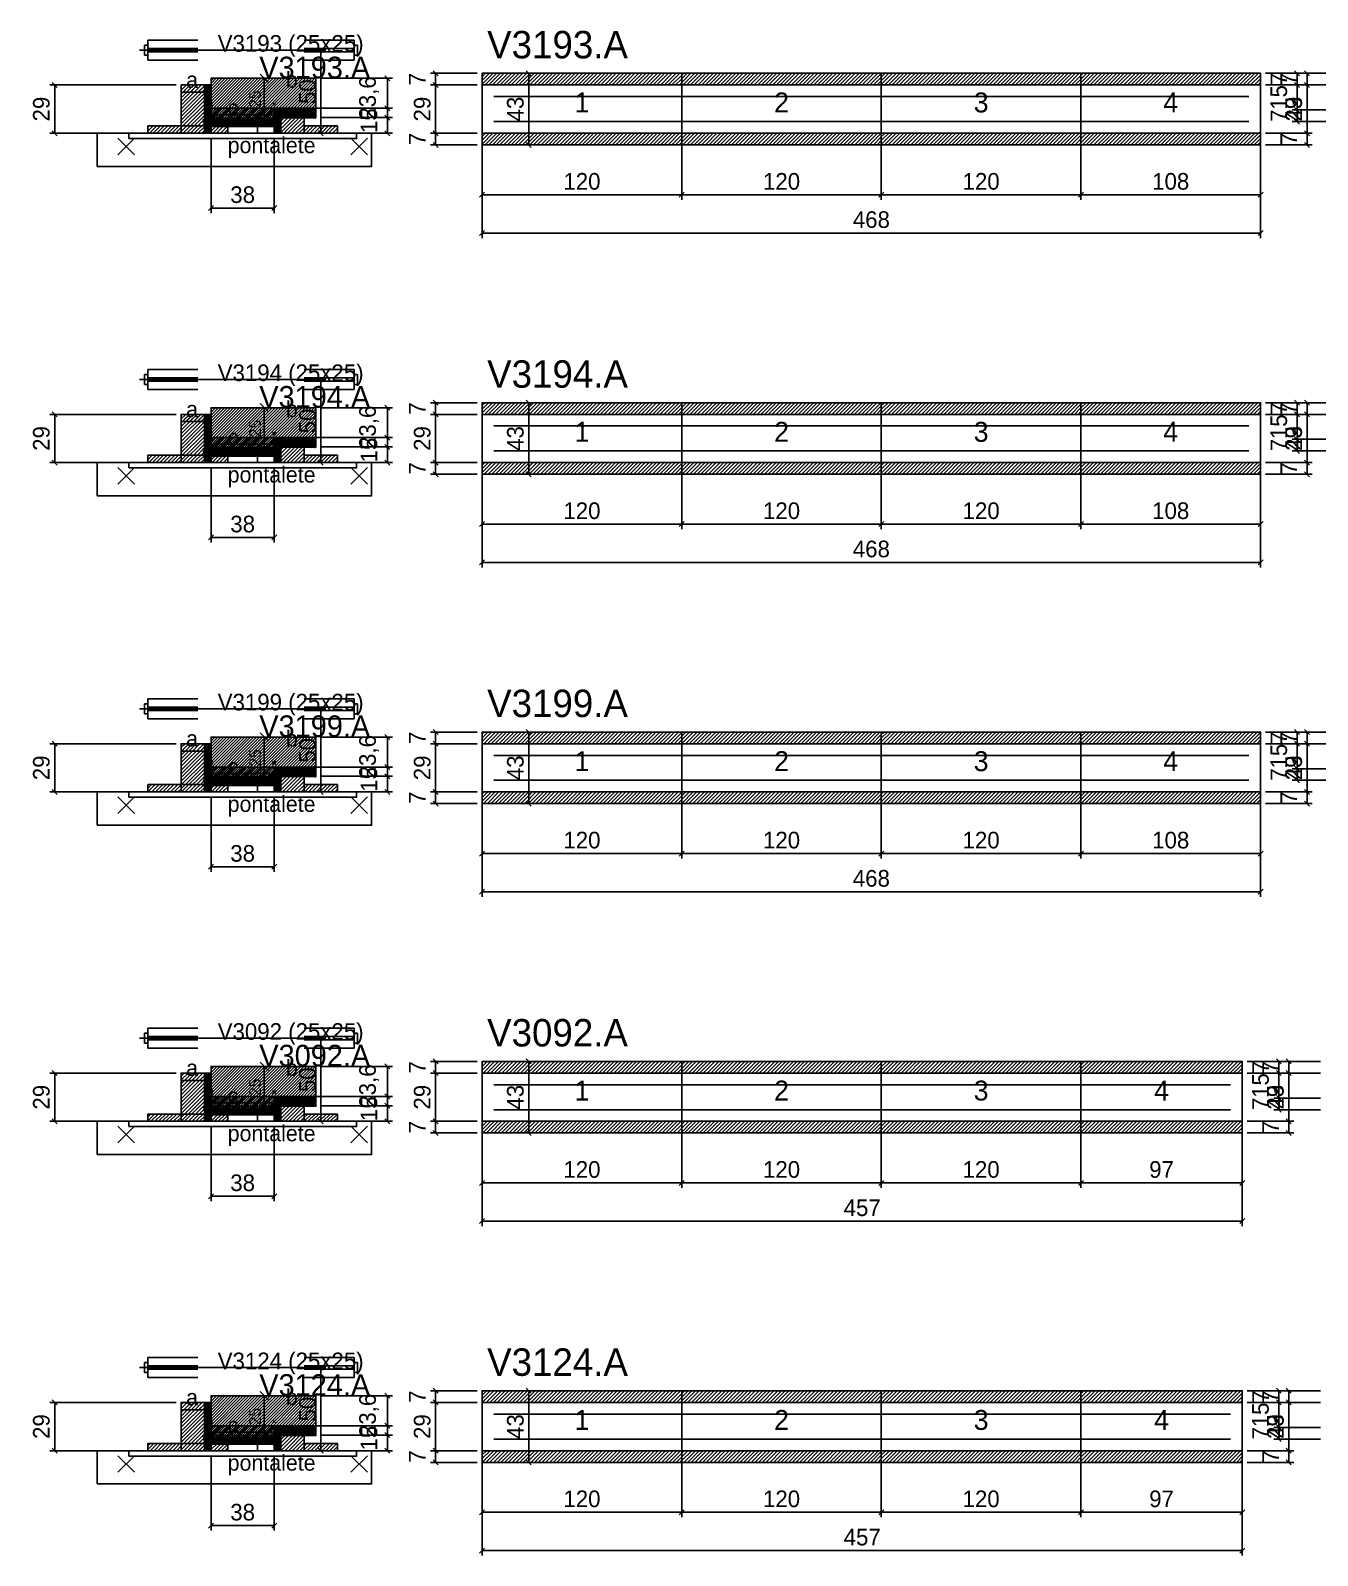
# Model space of a CAD drawing. Extents: x -10500 to 3070, y -14307 to 1250.
# Drawn here: x -69 to 705, y -9518 to -8601 of the extents above; entities that cross this region are included whole.
import ezdxf
from ezdxf.enums import TextEntityAlignment as Align

# ---------------------------------------------------------------- set-up
doc = ezdxf.new("R2010")
doc.units = 0
for name, color, linetype in [('5', 5, 'Continuous'), ('barrote', 126, 'Continuous'), ('CONCRETO', 251, 'Continuous'), ('COTA', 241, 'Continuous'), ('Cota Seção (2x)', 241, 'Continuous'), ('detalhes', 7, 'Continuous'), ('ESTRUTURACAO', 7, 'Continuous'), ('Hachura', 251, 'Continuous'), ('Madeira', 126, 'Continuous'), ('NOMENCLATURA', 7, 'Continuous'), ('Painéis', 200, 'Continuous'), ('presilha', 224, 'Continuous'), ('SARR_2.2x7', 40, 'Continuous'), ('SCO-___-LAJ', 224, 'Continuous'), ('TENSOR', 224, 'Continuous'), ('Texto Seção', 7, 'Continuous')]:
    doc.layers.add(name, color=color, linetype=linetype)
doc.dimstyles.new('PAINEL', dxfattribs={"dimtxt": 10, "dimasz": 3, "dimexe": 3, "dimexo": 3, "dimgap": 3, "dimtad": 1, "dimblk": 'OBLIQUE', "dimblk1": 'OBLIQUE', "dimcen": 2.5, "dimclrd": 4, "dimclre": 4, "dimclrt": 240, "dimazin": 3, "dimtfac": 1, "dimtmove": 0, "dimatfit": 3})
doc.dimstyles.new('SECAO2X', dxfattribs={"dimtxt": 7, "dimasz": 5, "dimexe": 3, "dimexo": 3, "dimgap": 2, "dimtad": 3, "dimblk": 'OBLIQUE', "dimblk1": 'OBLIQUE', "dimcen": 2.5, "dimclrd": 4, "dimclre": 4, "dimclrt": 1, "dimazin": 3, "dimtfac": 1, "dimtmove": 0, "dimatfit": 3})

# ---------------------------------------------------------------- blocks, each defined once
blk = doc.blocks.new('PAR_ESQ')
for p, q in [((-1, -1), (1, 1)), ((-1, 1), (1, -1))]:
    blk.add_line(p, q)
blk = doc.blocks.new('PAR_FUNDO_ESQ')
for p, q in [((-1, -1), (1, 1)), ((-1, 1), (1, -1))]:
    blk.add_line(p, q)
blk = doc.blocks.new('PAR_FUNDO_DIR')
for p, q in [((-1, -1), (1, 1)), ((-1, 1), (1, -1))]:
    blk.add_line(p, q)
blk = doc.blocks.new('par_int_esq')
for p, q in [((-1, -1), (1, 1)), ((-1, 1), (1, -1))]:
    blk.add_line(p, q)
blk = doc.blocks.new('par_int_dir')
for p, q in [((-1, -1), (1, 1)), ((-1, 1), (1, -1))]:
    blk.add_line(p, q)
blk = doc.blocks.new('_OBLIQUE')
at = {"color": 0, "linetype": 'BYBLOCK'}
blk.add_line((-0.5, -0.5), (0.5, 0.5), dxfattribs=at)

msp = doc.modelspace()

# ---------------------------------------------------------------- hatches: boundary and pattern name
at = {"layer": 'COTA'}
h = msp.add_hatch(dxfattribs=at)
h.set_pattern_fill('ANSI31', scale=0.4)
h.paths.add_polyline_path([(40, -8655), (40, -8630), (103, -8630), (103, -8653.6), (78, -8653.6), (78, -8655)])
h = msp.add_hatch(dxfattribs=at)
h.set_pattern_fill('ANSI31', scale=0.5)
h.paths.add_polyline_path([(203, -8634), (323, -8634), (323, -8627), (203, -8627)])
h = msp.add_hatch(dxfattribs=at)
h.set_pattern_fill('ANSI31', scale=0.5)
h.paths.add_polyline_path([(323, -8634), (443, -8634), (443, -8627), (323, -8627)])
h = msp.add_hatch(dxfattribs=at)
h.set_pattern_fill('ANSI31', scale=0.5)
h.paths.add_polyline_path([(443, -8634), (563, -8634), (563, -8627), (443, -8627)])
h = msp.add_hatch(dxfattribs=at)
h.set_pattern_fill('ANSI31', scale=0.5)
h.paths.add_polyline_path([(563, -8634), (671, -8634), (671, -8627), (563, -8627)])
h = msp.add_hatch(dxfattribs=at)
h.set_pattern_fill('ANSI31', scale=0.5)
h.paths.add_polyline_path([(203, -8670), (323, -8670), (323, -8663), (203, -8663)])
h = msp.add_hatch(dxfattribs=at)
h.set_pattern_fill('ANSI31', scale=0.5)
h.paths.add_polyline_path([(323, -8670), (443, -8670), (443, -8663), (323, -8663)])
h = msp.add_hatch(dxfattribs=at)
h.set_pattern_fill('ANSI31', scale=0.5)
h.paths.add_polyline_path([(443, -8670), (563, -8670), (563, -8663), (443, -8663)])
h = msp.add_hatch(dxfattribs=at)
h.set_pattern_fill('ANSI31', scale=0.5)
h.paths.add_polyline_path([(563, -8670), (671, -8670), (671, -8663), (563, -8663)])
h = msp.add_hatch(dxfattribs=at)
h.set_pattern_fill('ANSI31', scale=0.4)
h.paths.add_polyline_path([(40, -8853), (40, -8828), (103, -8828), (103, -8851.6), (78, -8851.6), (78, -8853)])
h = msp.add_hatch(dxfattribs=at)
h.set_pattern_fill('ANSI31', scale=0.5)
h.paths.add_polyline_path([(203, -8832), (323, -8832), (323, -8825), (203, -8825)])
h = msp.add_hatch(dxfattribs=at)
h.set_pattern_fill('ANSI31', scale=0.5)
h.paths.add_polyline_path([(323, -8832), (443, -8832), (443, -8825), (323, -8825)])
h = msp.add_hatch(dxfattribs=at)
h.set_pattern_fill('ANSI31', scale=0.5)
h.paths.add_polyline_path([(443, -8832), (563, -8832), (563, -8825), (443, -8825)])
h = msp.add_hatch(dxfattribs=at)
h.set_pattern_fill('ANSI31', scale=0.5)
h.paths.add_polyline_path([(563, -8832), (671, -8832), (671, -8825), (563, -8825)])
h = msp.add_hatch(dxfattribs=at)
h.set_pattern_fill('ANSI31', scale=0.5)
h.paths.add_polyline_path([(203, -8868), (323, -8868), (323, -8861), (203, -8861)])
h = msp.add_hatch(dxfattribs=at)
h.set_pattern_fill('ANSI31', scale=0.5)
h.paths.add_polyline_path([(323, -8868), (443, -8868), (443, -8861), (323, -8861)])
h = msp.add_hatch(dxfattribs=at)
h.set_pattern_fill('ANSI31', scale=0.5)
h.paths.add_polyline_path([(443, -8868), (563, -8868), (563, -8861), (443, -8861)])
h = msp.add_hatch(dxfattribs=at)
h.set_pattern_fill('ANSI31', scale=0.5)
h.paths.add_polyline_path([(563, -8868), (671, -8868), (671, -8861), (563, -8861)])
h = msp.add_hatch(dxfattribs=at)
h.set_pattern_fill('ANSI31', scale=0.4)
h.paths.add_polyline_path([(40, -9051), (40, -9026), (103, -9026), (103, -9049.6), (78, -9049.6), (78, -9051)])
h = msp.add_hatch(dxfattribs=at)
h.set_pattern_fill('ANSI31', scale=0.5)
h.paths.add_polyline_path([(203, -9030), (323, -9030), (323, -9023), (203, -9023)])
h = msp.add_hatch(dxfattribs=at)
h.set_pattern_fill('ANSI31', scale=0.5)
h.paths.add_polyline_path([(323, -9030), (443, -9030), (443, -9023), (323, -9023)])
h = msp.add_hatch(dxfattribs=at)
h.set_pattern_fill('ANSI31', scale=0.5)
h.paths.add_polyline_path([(443, -9030), (563, -9030), (563, -9023), (443, -9023)])
h = msp.add_hatch(dxfattribs=at)
h.set_pattern_fill('ANSI31', scale=0.5)
h.paths.add_polyline_path([(563, -9030), (671, -9030), (671, -9023), (563, -9023)])
h = msp.add_hatch(dxfattribs=at)
h.set_pattern_fill('ANSI31', scale=0.5)
h.paths.add_polyline_path([(203, -9066), (323, -9066), (323, -9059), (203, -9059)])
h = msp.add_hatch(dxfattribs=at)
h.set_pattern_fill('ANSI31', scale=0.5)
h.paths.add_polyline_path([(323, -9066), (443, -9066), (443, -9059), (323, -9059)])
h = msp.add_hatch(dxfattribs=at)
h.set_pattern_fill('ANSI31', scale=0.5)
h.paths.add_polyline_path([(443, -9066), (563, -9066), (563, -9059), (443, -9059)])
h = msp.add_hatch(dxfattribs=at)
h.set_pattern_fill('ANSI31', scale=0.5)
h.paths.add_polyline_path([(563, -9066), (671, -9066), (671, -9059), (563, -9059)])
h = msp.add_hatch(dxfattribs=at)
h.set_pattern_fill('ANSI31', scale=0.5)
h.paths.add_polyline_path([(203, -9228), (323, -9228), (323, -9221), (203, -9221)])
h = msp.add_hatch(dxfattribs=at)
h.set_pattern_fill('ANSI31', scale=0.5)
h.paths.add_polyline_path([(323, -9228), (443, -9228), (443, -9221), (323, -9221)])
h = msp.add_hatch(dxfattribs=at)
h.set_pattern_fill('ANSI31', scale=0.5)
h.paths.add_polyline_path([(443, -9228), (563, -9228), (563, -9221), (443, -9221)])
h = msp.add_hatch(dxfattribs=at)
h.set_pattern_fill('ANSI31', scale=0.5)
h.paths.add_polyline_path([(563, -9228), (660, -9228), (660, -9221), (563, -9221)])
h = msp.add_hatch(dxfattribs=at)
h.set_pattern_fill('ANSI31', scale=0.4)
h.paths.add_polyline_path([(40, -9249), (40, -9224), (103, -9224), (103, -9247.6), (78, -9247.6), (78, -9249)])
h = msp.add_hatch(dxfattribs=at)
h.set_pattern_fill('ANSI31', scale=0.5)
h.paths.add_polyline_path([(203, -9264), (323, -9264), (323, -9257), (203, -9257)])
h = msp.add_hatch(dxfattribs=at)
h.set_pattern_fill('ANSI31', scale=0.5)
h.paths.add_polyline_path([(323, -9264), (443, -9264), (443, -9257), (323, -9257)])
h = msp.add_hatch(dxfattribs=at)
h.set_pattern_fill('ANSI31', scale=0.5)
h.paths.add_polyline_path([(443, -9264), (563, -9264), (563, -9257), (443, -9257)])
h = msp.add_hatch(dxfattribs=at)
h.set_pattern_fill('ANSI31', scale=0.5)
h.paths.add_polyline_path([(563, -9264), (660, -9264), (660, -9257), (563, -9257)])
h = msp.add_hatch(dxfattribs=at)
h.set_pattern_fill('ANSI31', scale=0.4)
h.paths.add_polyline_path([(40, -9447), (40, -9422), (103, -9422), (103, -9445.6), (78, -9445.6), (78, -9447)])
h = msp.add_hatch(dxfattribs=at)
h.set_pattern_fill('ANSI31', scale=0.5)
h.paths.add_polyline_path([(203, -9426), (323, -9426), (323, -9419), (203, -9419)])
h = msp.add_hatch(dxfattribs=at)
h.set_pattern_fill('ANSI31', scale=0.5)
h.paths.add_polyline_path([(323, -9426), (443, -9426), (443, -9419), (323, -9419)])
h = msp.add_hatch(dxfattribs=at)
h.set_pattern_fill('ANSI31', scale=0.5)
h.paths.add_polyline_path([(443, -9426), (563, -9426), (563, -9419), (443, -9419)])
h = msp.add_hatch(dxfattribs=at)
h.set_pattern_fill('ANSI31', scale=0.5)
h.paths.add_polyline_path([(563, -9426), (660, -9426), (660, -9419), (563, -9419)])
h = msp.add_hatch(dxfattribs=at)
h.set_pattern_fill('ANSI31', scale=0.5)
h.paths.add_polyline_path([(203, -9462), (323, -9462), (323, -9455), (203, -9455)])
h = msp.add_hatch(dxfattribs=at)
h.set_pattern_fill('ANSI31', scale=0.5)
h.paths.add_polyline_path([(323, -9462), (443, -9462), (443, -9455), (323, -9455)])
h = msp.add_hatch(dxfattribs=at)
h.set_pattern_fill('ANSI31', scale=0.5)
h.paths.add_polyline_path([(443, -9462), (563, -9462), (563, -9455), (443, -9455)])
h = msp.add_hatch(dxfattribs=at)
h.set_pattern_fill('ANSI31', scale=0.5)
h.paths.add_polyline_path([(563, -9462), (660, -9462), (660, -9455), (563, -9455)])
at = {"layer": 'Hachura'}
h = msp.add_hatch(dxfattribs=at)
h.set_pattern_fill('ANSI31', scale=0.5)
h.paths.add_polyline_path([(22, -8663), (36, -8663), (36, -8634), (22, -8634)])
h = msp.add_hatch(dxfattribs=at)
h.set_pattern_fill('ANSI31', scale=0.5)
h.paths.add_polyline_path([(22, -8638.4), (36, -8638.4), (36, -8634), (22, -8634)])
h = msp.add_hatch(dxfattribs=at)
h.set_pattern_fill('SOLID')
h.paths.add_polyline_path([(36, -8663), (40, -8663), (40, -8634), (36, -8634)])
h = msp.add_hatch(dxfattribs=at)
h.set_pattern_fill('SOLID')
h.paths.add_polyline_path([(78, -8663), (82, -8663), (82, -8648), (78, -8648)])
h = msp.add_hatch(dxfattribs=at)
h.set_pattern_fill('SOLID')
h.paths.add_polyline_path([(78, -8648), (103, -8648), (103, -8654), (78, -8654)])
h = msp.add_hatch(dxfattribs=at)
h.set_pattern_fill('ANSI31', scale=0.5)
h.paths.add_polyline_path([(82, -8663), (96, -8663), (96, -8648), (82, -8648)])
h = msp.add_hatch(dxfattribs=at)
h.set_pattern_fill('ANSI31', scale=0.5)
h.paths.add_polyline_path([(82, -8652.4), (96, -8652.4), (96, -8648), (82, -8648)])
h = msp.add_hatch(dxfattribs=at)
h.set_pattern_fill('ANSI31', scale=0.5)
h.paths.add_polyline_path([(2, -8663), (22, -8663), (22, -8658.6), (2, -8658.6)])
h = msp.add_hatch(dxfattribs=at)
h.set_pattern_fill('SOLID')
h.paths.add_polyline_path([(40, -8658.6), (78, -8658.6), (78, -8655), (40, -8655)])
h = msp.add_hatch(dxfattribs=at)
h.set_pattern_fill('ANSI31', scale=0.5)
h.paths.add_polyline_path([(40, -8663), (50, -8663), (50, -8658.6), (40, -8658.6)])
h = msp.add_hatch(dxfattribs=at)
h.set_pattern_fill('ANSI31', scale=0.5)
h.paths.add_polyline_path([(96, -8663), (116, -8663), (116, -8658.6), (96, -8658.6)])
h = msp.add_hatch(dxfattribs=at)
h.set_pattern_fill('ANSI31', scale=0.5)
h.paths.add_polyline_path([(22, -8861), (36, -8861), (36, -8832), (22, -8832)])
h = msp.add_hatch(dxfattribs=at)
h.set_pattern_fill('ANSI31', scale=0.5)
h.paths.add_polyline_path([(22, -8836.4), (36, -8836.4), (36, -8832), (22, -8832)])
h = msp.add_hatch(dxfattribs=at)
h.set_pattern_fill('SOLID')
h.paths.add_polyline_path([(36, -8861), (40, -8861), (40, -8832), (36, -8832)])
h = msp.add_hatch(dxfattribs=at)
h.set_pattern_fill('SOLID')
h.paths.add_polyline_path([(78, -8861), (82, -8861), (82, -8846), (78, -8846)])
h = msp.add_hatch(dxfattribs=at)
h.set_pattern_fill('SOLID')
h.paths.add_polyline_path([(78, -8846), (103, -8846), (103, -8852), (78, -8852)])
h = msp.add_hatch(dxfattribs=at)
h.set_pattern_fill('ANSI31', scale=0.5)
h.paths.add_polyline_path([(82, -8861), (96, -8861), (96, -8846), (82, -8846)])
h = msp.add_hatch(dxfattribs=at)
h.set_pattern_fill('ANSI31', scale=0.5)
h.paths.add_polyline_path([(82, -8850.4), (96, -8850.4), (96, -8846), (82, -8846)])
h = msp.add_hatch(dxfattribs=at)
h.set_pattern_fill('SOLID')
h.paths.add_polyline_path([(40, -8856.6), (78, -8856.6), (78, -8853), (40, -8853)])
h = msp.add_hatch(dxfattribs=at)
h.set_pattern_fill('ANSI31', scale=0.5)
h.paths.add_polyline_path([(2, -8861), (22, -8861), (22, -8856.6), (2, -8856.6)])
h = msp.add_hatch(dxfattribs=at)
h.set_pattern_fill('ANSI31', scale=0.5)
h.paths.add_polyline_path([(40, -8861), (50, -8861), (50, -8856.6), (40, -8856.6)])
h = msp.add_hatch(dxfattribs=at)
h.set_pattern_fill('ANSI31', scale=0.5)
h.paths.add_polyline_path([(96, -8861), (116, -8861), (116, -8856.6), (96, -8856.6)])
h = msp.add_hatch(dxfattribs=at)
h.set_pattern_fill('ANSI31', scale=0.5)
h.paths.add_polyline_path([(22, -9059), (36, -9059), (36, -9030), (22, -9030)])
h = msp.add_hatch(dxfattribs=at)
h.set_pattern_fill('ANSI31', scale=0.5)
h.paths.add_polyline_path([(22, -9034.4), (36, -9034.4), (36, -9030), (22, -9030)])
h = msp.add_hatch(dxfattribs=at)
h.set_pattern_fill('SOLID')
h.paths.add_polyline_path([(36, -9059), (40, -9059), (40, -9030), (36, -9030)])
h = msp.add_hatch(dxfattribs=at)
h.set_pattern_fill('SOLID')
h.paths.add_polyline_path([(78, -9059), (82, -9059), (82, -9044), (78, -9044)])
h = msp.add_hatch(dxfattribs=at)
h.set_pattern_fill('SOLID')
h.paths.add_polyline_path([(78, -9044), (103, -9044), (103, -9050), (78, -9050)])
h = msp.add_hatch(dxfattribs=at)
h.set_pattern_fill('ANSI31', scale=0.5)
h.paths.add_polyline_path([(82, -9059), (96, -9059), (96, -9044), (82, -9044)])
h = msp.add_hatch(dxfattribs=at)
h.set_pattern_fill('ANSI31', scale=0.5)
h.paths.add_polyline_path([(82, -9048.4), (96, -9048.4), (96, -9044), (82, -9044)])
h = msp.add_hatch(dxfattribs=at)
h.set_pattern_fill('ANSI31', scale=0.5)
h.paths.add_polyline_path([(2, -9059), (22, -9059), (22, -9054.6), (2, -9054.6)])
h = msp.add_hatch(dxfattribs=at)
h.set_pattern_fill('SOLID')
h.paths.add_polyline_path([(40, -9054.6), (78, -9054.6), (78, -9051), (40, -9051)])
h = msp.add_hatch(dxfattribs=at)
h.set_pattern_fill('ANSI31', scale=0.5)
h.paths.add_polyline_path([(40, -9059), (50, -9059), (50, -9054.6), (40, -9054.6)])
h = msp.add_hatch(dxfattribs=at)
h.set_pattern_fill('ANSI31', scale=0.5)
h.paths.add_polyline_path([(96, -9059), (116, -9059), (116, -9054.6), (96, -9054.6)])
h = msp.add_hatch(dxfattribs=at)
h.set_pattern_fill('ANSI31', scale=0.5)
h.paths.add_polyline_path([(22, -9257), (36, -9257), (36, -9228), (22, -9228)])
h = msp.add_hatch(dxfattribs=at)
h.set_pattern_fill('ANSI31', scale=0.5)
h.paths.add_polyline_path([(22, -9232.4), (36, -9232.4), (36, -9228), (22, -9228)])
h = msp.add_hatch(dxfattribs=at)
h.set_pattern_fill('SOLID')
h.paths.add_polyline_path([(36, -9257), (40, -9257), (40, -9228), (36, -9228)])
h = msp.add_hatch(dxfattribs=at)
h.set_pattern_fill('SOLID')
h.paths.add_polyline_path([(40, -9252.6), (78, -9252.6), (78, -9249), (40, -9249)])
h = msp.add_hatch(dxfattribs=at)
h.set_pattern_fill('SOLID')
h.paths.add_polyline_path([(78, -9257), (82, -9257), (82, -9242), (78, -9242)])
h = msp.add_hatch(dxfattribs=at)
h.set_pattern_fill('SOLID')
h.paths.add_polyline_path([(78, -9242), (103, -9242), (103, -9248), (78, -9248)])
h = msp.add_hatch(dxfattribs=at)
h.set_pattern_fill('ANSI31', scale=0.5)
h.paths.add_polyline_path([(82, -9257), (96, -9257), (96, -9242), (82, -9242)])
h = msp.add_hatch(dxfattribs=at)
h.set_pattern_fill('ANSI31', scale=0.5)
h.paths.add_polyline_path([(82, -9246.4), (96, -9246.4), (96, -9242), (82, -9242)])
h = msp.add_hatch(dxfattribs=at)
h.set_pattern_fill('ANSI31', scale=0.5)
h.paths.add_polyline_path([(2, -9257), (22, -9257), (22, -9252.6), (2, -9252.6)])
h = msp.add_hatch(dxfattribs=at)
h.set_pattern_fill('ANSI31', scale=0.5)
h.paths.add_polyline_path([(40, -9257), (50, -9257), (50, -9252.6), (40, -9252.6)])
h = msp.add_hatch(dxfattribs=at)
h.set_pattern_fill('ANSI31', scale=0.5)
h.paths.add_polyline_path([(96, -9257), (116, -9257), (116, -9252.6), (96, -9252.6)])
h = msp.add_hatch(dxfattribs=at)
h.set_pattern_fill('ANSI31', scale=0.5)
h.paths.add_polyline_path([(22, -9455), (36, -9455), (36, -9426), (22, -9426)])
h = msp.add_hatch(dxfattribs=at)
h.set_pattern_fill('ANSI31', scale=0.5)
h.paths.add_polyline_path([(22, -9430.4), (36, -9430.4), (36, -9426), (22, -9426)])
h = msp.add_hatch(dxfattribs=at)
h.set_pattern_fill('SOLID')
h.paths.add_polyline_path([(36, -9455), (40, -9455), (40, -9426), (36, -9426)])
h = msp.add_hatch(dxfattribs=at)
h.set_pattern_fill('SOLID')
h.paths.add_polyline_path([(78, -9455), (82, -9455), (82, -9440), (78, -9440)])
h = msp.add_hatch(dxfattribs=at)
h.set_pattern_fill('SOLID')
h.paths.add_polyline_path([(78, -9440), (103, -9440), (103, -9446), (78, -9446)])
h = msp.add_hatch(dxfattribs=at)
h.set_pattern_fill('ANSI31', scale=0.5)
h.paths.add_polyline_path([(82, -9455), (96, -9455), (96, -9440), (82, -9440)])
h = msp.add_hatch(dxfattribs=at)
h.set_pattern_fill('ANSI31', scale=0.5)
h.paths.add_polyline_path([(82, -9444.4), (96, -9444.4), (96, -9440), (82, -9440)])
h = msp.add_hatch(dxfattribs=at)
h.set_pattern_fill('ANSI31', scale=0.5)
h.paths.add_polyline_path([(2, -9455), (22, -9455), (22, -9450.6), (2, -9450.6)])
h = msp.add_hatch(dxfattribs=at)
h.set_pattern_fill('SOLID')
h.paths.add_polyline_path([(40, -9450.6), (78, -9450.6), (78, -9447), (40, -9447)])
h = msp.add_hatch(dxfattribs=at)
h.set_pattern_fill('ANSI31', scale=0.5)
h.paths.add_polyline_path([(40, -9455), (50, -9455), (50, -9450.6), (40, -9450.6)])
h = msp.add_hatch(dxfattribs=at)
h.set_pattern_fill('ANSI31', scale=0.5)
h.paths.add_polyline_path([(96, -9455), (116, -9455), (116, -9450.6), (96, -9450.6)])
at = {"layer": 'HACHURACONCRETO'}
h = msp.add_hatch(dxfattribs=at)
h.set_pattern_fill('ANSI31', scale=0.3)
h.paths.add_polyline_path([(40, -8658.6), (78, -8658.6), (78, -8648), (40, -8648)])
h = msp.add_hatch(dxfattribs=at)
h.set_pattern_fill('ANSI31', scale=0.3)
h.paths.add_polyline_path([(40, -8856.6), (78, -8856.6), (78, -8846), (40, -8846)])
h = msp.add_hatch(dxfattribs=at)
h.set_pattern_fill('ANSI31', scale=0.3)
h.paths.add_polyline_path([(40, -9054.6), (78, -9054.6), (78, -9044), (40, -9044)])
h = msp.add_hatch(dxfattribs=at)
h.set_pattern_fill('ANSI31', scale=0.3)
h.paths.add_polyline_path([(40, -9252.6), (78, -9252.6), (78, -9242), (40, -9242)])
h = msp.add_hatch(dxfattribs=at)
h.set_pattern_fill('ANSI31', scale=0.3)
h.paths.add_polyline_path([(40, -9450.6), (78, -9450.6), (78, -9440), (40, -9440)])

# ---------------------------------------------------------------- linework, layer by layer
for p, q in [((2, -8607), (32, -8607)), ((2, -8607), (2, -8619)), ((96, -8607), (126, -8607)), ((126, -8607), (126, -8619)), ((0, -8610), (0, -8616)), ((2, -8610), (0, -8610)), ((2, -8616), (0, -8616)), ((2, -8612), (32, -8612)), ((2, -8614), (32, -8614)), ((96, -8612), (126, -8612)), ((96, -8614), (126, -8614)), ((126, -8610), (128, -8610)), ((126, -8616), (128, -8616)), ((128, -8610), (128, -8616)), ((2, -8619), (32, -8619)), ((96, -8619), (126, -8619)), ((0, -8808), (0, -8814)), ((2, -8808), (0, -8808)), ((2, -8805), (32, -8805)), ((2, -8805), (2, -8817)), ((96, -8805), (126, -8805)), ((126, -8805), (126, -8817)), ((126, -8808), (128, -8808)), ((128, -8808), (128, -8814)), ((2, -8814), (0, -8814)), ((2, -8810), (32, -8810)), ((2, -8812), (32, -8812)), ((2, -8817), (32, -8817)), ((96, -8810), (126, -8810)), ((96, -8812), (126, -8812)), ((96, -8817), (126, -8817)), ((126, -8814), (128, -8814)), ((0, -9006), (0, -9012)), ((2, -9006), (0, -9006)), ((2, -9003), (32, -9003)), ((2, -9003), (2, -9015)), ((2, -9008), (32, -9008)), ((2, -9010), (32, -9010)), ((96, -9003), (126, -9003)), ((96, -9008), (126, -9008)), ((96, -9010), (126, -9010)), ((126, -9003), (126, -9015)), ((126, -9006), (128, -9006)), ((128, -9006), (128, -9012)), ((2, -9012), (0, -9012)), ((2, -9015), (32, -9015)), ((96, -9015), (126, -9015)), ((126, -9012), (128, -9012)), ((0, -9204), (0, -9210)), ((2, -9204), (0, -9204)), ((2, -9201), (32, -9201)), ((2, -9201), (2, -9213)), ((96, -9201), (126, -9201)), ((126, -9201), (126, -9213)), ((126, -9204), (128, -9204)), ((128, -9204), (128, -9210)), ((2, -9210), (0, -9210)), ((2, -9206), (32, -9206)), ((2, -9208), (32, -9208)), ((2, -9213), (32, -9213)), ((96, -9206), (126, -9206)), ((96, -9208), (126, -9208)), ((96, -9213), (126, -9213)), ((126, -9210), (128, -9210)), ((0, -9402), (0, -9408)), ((2, -9402), (0, -9402)), ((2, -9399), (32, -9399)), ((2, -9399), (2, -9411)), ((2, -9404), (32, -9404)), ((96, -9399), (126, -9399)), ((96, -9404), (126, -9404)), ((126, -9399), (126, -9411)), ((126, -9402), (128, -9402)), ((128, -9402), (128, -9408)), ((2, -9408), (0, -9408)), ((2, -9406), (32, -9406)), ((2, -9411), (32, -9411)), ((96, -9406), (126, -9406)), ((96, -9411), (126, -9411)), ((126, -9408), (128, -9408))]:
    msp.add_line(p, q)
at = {"layer": 'BARRA_ANCORAGEM'}
for p, q in [((40, -8651.95), (78, -8651.95)), ((40, -8653.95), (40, -8651.95)), ((40, -8653.95), (78, -8653.95)), ((78, -8653.95), (78, -8651.95)), ((40, -8657.05), (78, -8657.05)), ((40, -8659.05), (40, -8657.05)), ((40, -8659.05), (78, -8659.05)), ((78, -8659.05), (78, -8657.05)), ((40, -8849.95), (78, -8849.95)), ((40, -8851.95), (40, -8849.95)), ((40, -8851.95), (78, -8851.95)), ((40, -8855.05), (78, -8855.05)), ((40, -8857.05), (40, -8855.05)), ((78, -8851.95), (78, -8849.95)), ((78, -8857.05), (78, -8855.05)), ((40, -8857.05), (78, -8857.05)), ((40, -9047.95), (78, -9047.95)), ((40, -9049.95), (40, -9047.95)), ((78, -9049.95), (78, -9047.95)), ((40, -9049.95), (78, -9049.95)), ((40, -9053.05), (78, -9053.05)), ((40, -9055.05), (40, -9053.05)), ((40, -9055.05), (78, -9055.05)), ((78, -9055.05), (78, -9053.05)), ((40, -9245.95), (78, -9245.95)), ((40, -9247.95), (40, -9245.95)), ((40, -9247.95), (78, -9247.95)), ((78, -9247.95), (78, -9245.95)), ((40, -9251.05), (78, -9251.05)), ((40, -9253.05), (40, -9251.05)), ((40, -9253.05), (78, -9253.05)), ((78, -9253.05), (78, -9251.05)), ((40, -9443.95), (78, -9443.95)), ((40, -9445.95), (40, -9443.95)), ((40, -9445.95), (78, -9445.95)), ((40, -9449.05), (78, -9449.05)), ((40, -9451.05), (40, -9449.05)), ((40, -9451.05), (78, -9451.05)), ((78, -9445.95), (78, -9443.95)), ((78, -9451.05), (78, -9449.05))]:
    msp.add_line(p, q, dxfattribs=at)
at = {"layer": 'barrote'}
for points in [[(-28.5, -8683), (136.5, -8683), (136.5, -8663), (-28.5, -8663)], [(-28.5, -8881), (136.5, -8881), (136.5, -8861), (-28.5, -8861)], [(-28.5, -9079), (136.5, -9079), (136.5, -9059), (-28.5, -9059)], [(-28.5, -9277), (136.5, -9277), (136.5, -9257), (-28.5, -9257)], [(-28.5, -9475), (136.5, -9475), (136.5, -9455), (-28.5, -9455)]]:
    msp.add_lwpolyline(points, close=True, dxfattribs=at)
at = {"layer": 'CONCRETO'}
for points in [[(40, -8655), (40, -8630), (103, -8630), (103, -8653.6), (78, -8653.6), (78, -8655)], [(40, -8853), (40, -8828), (103, -8828), (103, -8851.6), (78, -8851.6), (78, -8853)], [(40, -9051), (40, -9026), (103, -9026), (103, -9049.6), (78, -9049.6), (78, -9051)], [(40, -9249), (40, -9224), (103, -9224), (103, -9247.6), (78, -9247.6), (78, -9249)], [(40, -9447), (40, -9422), (103, -9422), (103, -9445.6), (78, -9445.6), (78, -9447)]]:
    msp.add_lwpolyline(points, close=True, dxfattribs=at)
at = {"layer": 'HACHURACONCRETO'}
for points in [[(40, -8658.6), (78, -8658.6), (78, -8648), (40, -8648)], [(40, -8856.6), (78, -8856.6), (78, -8846), (40, -8846)], [(40, -9054.6), (78, -9054.6), (78, -9044), (40, -9044)], [(40, -9252.6), (78, -9252.6), (78, -9242), (40, -9242)], [(40, -9450.6), (78, -9450.6), (78, -9440), (40, -9440)]]:
    msp.add_lwpolyline(points, close=True, dxfattribs=at)
at = {"layer": 'Madeira'}
for points in [[(22, -8663), (36, -8663), (36, -8634), (22, -8634)], [(22, -8638.4), (36, -8638.4), (36, -8634), (22, -8634)], [(82, -8663), (96, -8663), (96, -8648), (82, -8648)], [(82, -8652.4), (96, -8652.4), (96, -8648), (82, -8648)], [(2, -8663), (22, -8663), (22, -8658.6), (2, -8658.6)], [(22, -8663), (36, -8663), (36, -8658.6), (22, -8658.6)], [(40, -8663), (50, -8663), (50, -8658.6), (40, -8658.6)], [(68, -8663), (78, -8663), (78, -8658.6), (68, -8658.6)], [(96, -8663), (116, -8663), (116, -8658.6), (96, -8658.6)], [(22, -8861), (36, -8861), (36, -8832), (22, -8832)], [(22, -8836.4), (36, -8836.4), (36, -8832), (22, -8832)], [(82, -8861), (96, -8861), (96, -8846), (82, -8846)], [(82, -8850.4), (96, -8850.4), (96, -8846), (82, -8846)], [(2, -8861), (22, -8861), (22, -8856.6), (2, -8856.6)], [(22, -8861), (36, -8861), (36, -8856.6), (22, -8856.6)], [(40, -8861), (50, -8861), (50, -8856.6), (40, -8856.6)], [(68, -8861), (78, -8861), (78, -8856.6), (68, -8856.6)], [(96, -8861), (116, -8861), (116, -8856.6), (96, -8856.6)], [(22, -9059), (36, -9059), (36, -9030), (22, -9030)], [(22, -9034.4), (36, -9034.4), (36, -9030), (22, -9030)], [(82, -9059), (96, -9059), (96, -9044), (82, -9044)], [(82, -9048.4), (96, -9048.4), (96, -9044), (82, -9044)], [(2, -9059), (22, -9059), (22, -9054.6), (2, -9054.6)], [(22, -9059), (36, -9059), (36, -9054.6), (22, -9054.6)], [(40, -9059), (50, -9059), (50, -9054.6), (40, -9054.6)], [(68, -9059), (78, -9059), (78, -9054.6), (68, -9054.6)], [(96, -9059), (116, -9059), (116, -9054.6), (96, -9054.6)], [(22, -9257), (36, -9257), (36, -9228), (22, -9228)], [(22, -9232.4), (36, -9232.4), (36, -9228), (22, -9228)], [(82, -9257), (96, -9257), (96, -9242), (82, -9242)], [(82, -9246.4), (96, -9246.4), (96, -9242), (82, -9242)], [(2, -9257), (22, -9257), (22, -9252.6), (2, -9252.6)], [(22, -9257), (36, -9257), (36, -9252.6), (22, -9252.6)], [(40, -9257), (50, -9257), (50, -9252.6), (40, -9252.6)], [(68, -9257), (78, -9257), (78, -9252.6), (68, -9252.6)], [(96, -9257), (116, -9257), (116, -9252.6), (96, -9252.6)], [(22, -9455), (36, -9455), (36, -9426), (22, -9426)], [(22, -9430.4), (36, -9430.4), (36, -9426), (22, -9426)], [(82, -9455), (96, -9455), (96, -9440), (82, -9440)], [(82, -9444.4), (96, -9444.4), (96, -9440), (82, -9440)], [(2, -9455), (22, -9455), (22, -9450.6), (2, -9450.6)], [(22, -9455), (36, -9455), (36, -9450.6), (22, -9450.6)], [(40, -9455), (50, -9455), (50, -9450.6), (40, -9450.6)], [(68, -9455), (78, -9455), (78, -9450.6), (68, -9450.6)], [(96, -9455), (116, -9455), (116, -9450.6), (96, -9450.6)]]:
    msp.add_lwpolyline(points, close=True, dxfattribs=at)
at = {"layer": 'Painéis'}
for p, q in [((203, -8634), (323, -8634)), ((203, -8663), (203, -8634)), ((323, -8663), (323, -8634)), ((323, -8663), (323, -8634)), ((323, -8634), (443, -8634)), ((323, -8663), (323, -8634)), ((443, -8663), (443, -8634)), ((443, -8663), (443, -8634)), ((443, -8634), (563, -8634)), ((443, -8663), (443, -8634)), ((563, -8663), (563, -8634)), ((563, -8663), (563, -8634)), ((563, -8634), (671, -8634)), ((563, -8663), (563, -8634)), ((671, -8663), (671, -8634)), ((203, -8663), (323, -8663)), ((323, -8663), (443, -8663)), ((443, -8663), (563, -8663)), ((563, -8663), (671, -8663)), ((203, -8832), (323, -8832)), ((203, -8861), (203, -8832)), ((323, -8861), (323, -8832)), ((323, -8861), (323, -8832)), ((323, -8832), (443, -8832)), ((323, -8861), (323, -8832)), ((443, -8861), (443, -8832)), ((443, -8861), (443, -8832)), ((443, -8832), (563, -8832)), ((443, -8861), (443, -8832)), ((563, -8861), (563, -8832)), ((563, -8861), (563, -8832)), ((563, -8832), (671, -8832)), ((563, -8861), (563, -8832)), ((671, -8861), (671, -8832)), ((203, -8861), (323, -8861)), ((323, -8861), (443, -8861)), ((443, -8861), (563, -8861)), ((563, -8861), (671, -8861)), ((203, -9030), (323, -9030)), ((203, -9059), (203, -9030)), ((323, -9059), (323, -9030)), ((323, -9059), (323, -9030)), ((323, -9030), (443, -9030)), ((323, -9059), (323, -9030)), ((443, -9059), (443, -9030)), ((443, -9059), (443, -9030)), ((443, -9030), (563, -9030)), ((443, -9059), (443, -9030)), ((563, -9059), (563, -9030)), ((563, -9059), (563, -9030)), ((563, -9030), (671, -9030)), ((563, -9059), (563, -9030)), ((671, -9059), (671, -9030)), ((203, -9059), (323, -9059)), ((323, -9059), (443, -9059)), ((443, -9059), (563, -9059)), ((563, -9059), (671, -9059)), ((203, -9228), (323, -9228)), ((203, -9257), (203, -9228)), ((323, -9257), (323, -9228)), ((323, -9257), (323, -9228)), ((323, -9228), (443, -9228)), ((323, -9257), (323, -9228)), ((443, -9257), (443, -9228)), ((443, -9257), (443, -9228)), ((443, -9228), (563, -9228)), ((443, -9257), (443, -9228)), ((563, -9257), (563, -9228)), ((563, -9257), (563, -9228)), ((563, -9228), (660, -9228)), ((563, -9257), (563, -9228)), ((660, -9257), (660, -9228)), ((203, -9257), (323, -9257)), ((323, -9257), (443, -9257)), ((443, -9257), (563, -9257)), ((563, -9257), (660, -9257)), ((203, -9426), (323, -9426)), ((203, -9455), (203, -9426)), ((323, -9455), (323, -9426)), ((323, -9455), (323, -9426)), ((323, -9426), (443, -9426)), ((323, -9455), (323, -9426)), ((443, -9455), (443, -9426)), ((443, -9455), (443, -9426)), ((443, -9426), (563, -9426)), ((443, -9455), (443, -9426)), ((563, -9455), (563, -9426)), ((563, -9455), (563, -9426)), ((563, -9426), (660, -9426)), ((563, -9455), (563, -9426)), ((660, -9455), (660, -9426)), ((203, -9455), (323, -9455)), ((323, -9455), (443, -9455)), ((443, -9455), (563, -9455)), ((563, -9455), (660, -9455))]:
    msp.add_line(p, q, dxfattribs=at)
for points in [[(36, -8663), (40, -8663), (40, -8634), (36, -8634)], [(78, -8663), (82, -8663), (82, -8648), (78, -8648)], [(78, -8648), (103, -8648), (103, -8653.6), (78, -8653.6)], [(40, -8658.6), (78, -8658.6), (78, -8655), (40, -8655)], [(36, -8861), (40, -8861), (40, -8832), (36, -8832)], [(78, -8861), (82, -8861), (82, -8846), (78, -8846)], [(78, -8846), (103, -8846), (103, -8851.6), (78, -8851.6)], [(40, -8856.6), (78, -8856.6), (78, -8853), (40, -8853)], [(36, -9059), (40, -9059), (40, -9030), (36, -9030)], [(78, -9059), (82, -9059), (82, -9044), (78, -9044)], [(78, -9044), (103, -9044), (103, -9049.6), (78, -9049.6)], [(40, -9054.6), (78, -9054.6), (78, -9051), (40, -9051)], [(36, -9257), (40, -9257), (40, -9228), (36, -9228)], [(40, -9252.6), (78, -9252.6), (78, -9249), (40, -9249)], [(78, -9257), (82, -9257), (82, -9242), (78, -9242)], [(78, -9242), (103, -9242), (103, -9247.6), (78, -9247.6)], [(36, -9455), (40, -9455), (40, -9426), (36, -9426)], [(78, -9455), (82, -9455), (82, -9440), (78, -9440)], [(78, -9440), (103, -9440), (103, -9445.6), (78, -9445.6)], [(40, -9450.6), (78, -9450.6), (78, -9447), (40, -9447)]]:
    msp.add_lwpolyline(points, close=True, dxfattribs=at)
at = {"layer": 'presilha'}
for p, q in [((-16, -8676), (-6, -8666)), ((-16, -8666), (-6, -8676)), ((124, -8676), (134, -8666)), ((124, -8666), (134, -8676)), ((-16, -8874), (-6, -8864)), ((-16, -8864), (-6, -8874)), ((124, -8874), (134, -8864)), ((124, -8864), (134, -8874)), ((-16, -9072), (-6, -9062)), ((-16, -9062), (-6, -9072)), ((124, -9072), (134, -9062)), ((124, -9062), (134, -9072)), ((-16, -9270), (-6, -9260)), ((-16, -9260), (-6, -9270)), ((124, -9270), (134, -9260)), ((124, -9260), (134, -9270)), ((-16, -9468), (-6, -9458)), ((-16, -9458), (-6, -9468)), ((124, -9468), (134, -9458)), ((124, -9458), (134, -9468))]:
    msp.add_line(p, q, dxfattribs=at)
at = {"layer": 'SARR_2.2x7'}
for points in [[(210, -8641), (323, -8641)], [(210, -8641), (323, -8641)], [(323, -8641), (443, -8641)], [(323, -8641), (443, -8641)], [(443, -8641), (563, -8641)], [(443, -8641), (563, -8641)], [(563, -8641), (664, -8641)], [(563, -8641), (664, -8641)], [(210, -8656), (323, -8656)], [(210, -8656), (323, -8656)], [(323, -8656), (443, -8656)], [(323, -8656), (443, -8656)], [(443, -8656), (563, -8656)], [(443, -8656), (563, -8656)], [(563, -8656), (664, -8656)], [(563, -8656), (664, -8656)], [(210, -8839), (323, -8839)], [(210, -8839), (323, -8839)], [(323, -8839), (443, -8839)], [(323, -8839), (443, -8839)], [(443, -8839), (563, -8839)], [(443, -8839), (563, -8839)], [(563, -8839), (664, -8839)], [(563, -8839), (664, -8839)], [(210, -8854), (323, -8854)], [(210, -8854), (323, -8854)], [(323, -8854), (443, -8854)], [(323, -8854), (443, -8854)], [(443, -8854), (563, -8854)], [(443, -8854), (563, -8854)], [(563, -8854), (664, -8854)], [(563, -8854), (664, -8854)], [(210, -9037), (323, -9037)], [(210, -9037), (323, -9037)], [(323, -9037), (443, -9037)], [(323, -9037), (443, -9037)], [(443, -9037), (563, -9037)], [(443, -9037), (563, -9037)], [(563, -9037), (664, -9037)], [(563, -9037), (664, -9037)], [(210, -9052), (323, -9052)], [(210, -9052), (323, -9052)], [(323, -9052), (443, -9052)], [(323, -9052), (443, -9052)], [(443, -9052), (563, -9052)], [(443, -9052), (563, -9052)], [(563, -9052), (664, -9052)], [(563, -9052), (664, -9052)], [(210, -9235), (323, -9235)], [(210, -9235), (323, -9235)], [(323, -9235), (443, -9235)], [(323, -9235), (443, -9235)], [(443, -9235), (563, -9235)], [(443, -9235), (563, -9235)], [(563, -9235), (653, -9235)], [(563, -9235), (653, -9235)], [(210, -9250), (323, -9250)], [(210, -9250), (323, -9250)], [(323, -9250), (443, -9250)], [(323, -9250), (443, -9250)], [(443, -9250), (563, -9250)], [(443, -9250), (563, -9250)], [(563, -9250), (653, -9250)], [(563, -9250), (653, -9250)], [(210, -9433), (323, -9433)], [(210, -9433), (323, -9433)], [(323, -9433), (443, -9433)], [(323, -9433), (443, -9433)], [(443, -9433), (563, -9433)], [(443, -9433), (563, -9433)], [(563, -9433), (653, -9433)], [(563, -9433), (653, -9433)], [(210, -9448), (323, -9448)], [(210, -9448), (323, -9448)], [(323, -9448), (443, -9448)], [(323, -9448), (443, -9448)], [(443, -9448), (563, -9448)], [(443, -9448), (563, -9448)], [(563, -9448), (653, -9448)], [(563, -9448), (653, -9448)]]:
    msp.add_lwpolyline(points, dxfattribs=at)
at = {"layer": 'SARRAFO_2_2X7'}
for p, q in [((36, -8643.2), (36, -8638.8)), ((36, -8638.8), (40, -8638.8)), ((36, -8643.2), (40, -8643.2)), ((40, -8643.2), (40, -8638.8)), ((36, -8658.2), (36, -8653.8)), ((36, -8653.8), (40, -8653.8)), ((40, -8658.2), (40, -8653.8)), ((78, -8657.2), (78, -8652.8)), ((78, -8652.8), (82, -8652.8)), ((78, -8658.2), (78, -8653.8)), ((78, -8653.8), (82, -8653.8)), ((82, -8657.2), (82, -8652.8)), ((82, -8658.2), (82, -8653.8)), ((36, -8658.2), (40, -8658.2)), ((78, -8657.2), (82, -8657.2)), ((78, -8658.2), (82, -8658.2)), ((36, -8841.2), (36, -8836.8)), ((36, -8836.8), (40, -8836.8)), ((40, -8841.2), (40, -8836.8)), ((36, -8841.2), (40, -8841.2)), ((36, -8856.2), (36, -8851.8)), ((36, -8851.8), (40, -8851.8)), ((40, -8856.2), (40, -8851.8)), ((78, -8855.2), (78, -8850.8)), ((78, -8850.8), (82, -8850.8)), ((78, -8856.2), (78, -8851.8)), ((78, -8851.8), (82, -8851.8)), ((78, -8855.2), (82, -8855.2)), ((82, -8855.2), (82, -8850.8)), ((82, -8856.2), (82, -8851.8)), ((36, -8856.2), (40, -8856.2)), ((78, -8856.2), (82, -8856.2)), ((36, -9039.2), (36, -9034.8)), ((36, -9034.8), (40, -9034.8)), ((40, -9039.2), (40, -9034.8)), ((36, -9039.2), (40, -9039.2)), ((36, -9054.2), (36, -9049.8)), ((36, -9049.8), (40, -9049.8)), ((36, -9054.2), (40, -9054.2)), ((40, -9054.2), (40, -9049.8)), ((78, -9053.2), (78, -9048.8)), ((78, -9048.8), (82, -9048.8)), ((78, -9054.2), (78, -9049.8)), ((78, -9049.8), (82, -9049.8)), ((78, -9053.2), (82, -9053.2)), ((78, -9054.2), (82, -9054.2)), ((82, -9053.2), (82, -9048.8)), ((82, -9054.2), (82, -9049.8)), ((36, -9237.2), (36, -9232.8)), ((36, -9232.8), (40, -9232.8)), ((36, -9237.2), (40, -9237.2)), ((40, -9237.2), (40, -9232.8)), ((36, -9252.2), (36, -9247.8)), ((36, -9247.8), (40, -9247.8)), ((40, -9252.2), (40, -9247.8)), ((78, -9251.2), (78, -9246.8)), ((78, -9246.8), (82, -9246.8)), ((78, -9252.2), (78, -9247.8)), ((78, -9247.8), (82, -9247.8)), ((82, -9251.2), (82, -9246.8)), ((82, -9252.2), (82, -9247.8)), ((36, -9252.2), (40, -9252.2)), ((78, -9251.2), (82, -9251.2)), ((78, -9252.2), (82, -9252.2)), ((36, -9435.2), (36, -9430.8)), ((36, -9430.8), (40, -9430.8)), ((40, -9435.2), (40, -9430.8)), ((36, -9435.2), (40, -9435.2)), ((36, -9450.2), (36, -9445.8)), ((36, -9445.8), (40, -9445.8)), ((36, -9450.2), (40, -9450.2)), ((40, -9450.2), (40, -9445.8)), ((78, -9449.2), (78, -9444.8)), ((78, -9444.8), (82, -9444.8)), ((78, -9450.2), (78, -9445.8)), ((78, -9445.8), (82, -9445.8)), ((78, -9449.2), (82, -9449.2)), ((78, -9450.2), (82, -9450.2)), ((82, -9449.2), (82, -9444.8)), ((82, -9450.2), (82, -9445.8))]:
    msp.add_line(p, q, dxfattribs=at)
at = {"layer": 'SCO-___-LAJ'}
for points in [[(203, -8634), (323, -8634), (323, -8627), (203, -8627)], [(323, -8634), (443, -8634), (443, -8627), (323, -8627)], [(443, -8634), (563, -8634), (563, -8627), (443, -8627)], [(563, -8634), (671, -8634), (671, -8627), (563, -8627)], [(-9.5, -8666.2), (127.5, -8666.2), (127.5, -8663), (-9.5, -8663)], [(203, -8670), (323, -8670), (323, -8663), (203, -8663)], [(323, -8670), (443, -8670), (443, -8663), (323, -8663)], [(443, -8670), (563, -8670), (563, -8663), (443, -8663)], [(563, -8670), (671, -8670), (671, -8663), (563, -8663)], [(203, -8832), (323, -8832), (323, -8825), (203, -8825)], [(323, -8832), (443, -8832), (443, -8825), (323, -8825)], [(443, -8832), (563, -8832), (563, -8825), (443, -8825)], [(563, -8832), (671, -8832), (671, -8825), (563, -8825)], [(-9.5, -8864.2), (127.5, -8864.2), (127.5, -8861), (-9.5, -8861)], [(203, -8868), (323, -8868), (323, -8861), (203, -8861)], [(323, -8868), (443, -8868), (443, -8861), (323, -8861)], [(443, -8868), (563, -8868), (563, -8861), (443, -8861)], [(563, -8868), (671, -8868), (671, -8861), (563, -8861)], [(203, -9030), (323, -9030), (323, -9023), (203, -9023)], [(323, -9030), (443, -9030), (443, -9023), (323, -9023)], [(443, -9030), (563, -9030), (563, -9023), (443, -9023)], [(563, -9030), (671, -9030), (671, -9023), (563, -9023)], [(-9.5, -9062.2), (127.5, -9062.2), (127.5, -9059), (-9.5, -9059)], [(203, -9066), (323, -9066), (323, -9059), (203, -9059)], [(323, -9066), (443, -9066), (443, -9059), (323, -9059)], [(443, -9066), (563, -9066), (563, -9059), (443, -9059)], [(563, -9066), (671, -9066), (671, -9059), (563, -9059)], [(203, -9228), (323, -9228), (323, -9221), (203, -9221)], [(323, -9228), (443, -9228), (443, -9221), (323, -9221)], [(443, -9228), (563, -9228), (563, -9221), (443, -9221)], [(563, -9228), (660, -9228), (660, -9221), (563, -9221)], [(-9.5, -9260.2), (127.5, -9260.2), (127.5, -9257), (-9.5, -9257)], [(203, -9264), (323, -9264), (323, -9257), (203, -9257)], [(323, -9264), (443, -9264), (443, -9257), (323, -9257)], [(443, -9264), (563, -9264), (563, -9257), (443, -9257)], [(563, -9264), (660, -9264), (660, -9257), (563, -9257)], [(203, -9426), (323, -9426), (323, -9419), (203, -9419)], [(323, -9426), (443, -9426), (443, -9419), (323, -9419)], [(443, -9426), (563, -9426), (563, -9419), (443, -9419)], [(563, -9426), (660, -9426), (660, -9419), (563, -9419)], [(-9.5, -9458.2), (127.5, -9458.2), (127.5, -9455), (-9.5, -9455)], [(203, -9462), (323, -9462), (323, -9455), (203, -9455)], [(323, -9462), (443, -9462), (443, -9455), (323, -9455)], [(443, -9462), (563, -9462), (563, -9455), (443, -9455)], [(563, -9462), (660, -9462), (660, -9455), (563, -9455)]]:
    msp.add_lwpolyline(points, close=True, dxfattribs=at)
at = {"layer": 'TENSOR'}
for p, q in [((-3, -8613), (101, -8613)), ((-3, -8811), (101, -8811)), ((-3, -9009), (101, -9009)), ((-3, -9207), (101, -9207)), ((-3, -9405), (101, -9405))]:
    msp.add_line(p, q, dxfattribs=at)

# ---------------------------------------------------------------- block references
at = {"layer": 'Painéis'}
for name, p in [('par_int_esq', (40, -8645.5)), ('par_int_dir', (78, -8645.5)), ('PAR_FUNDO_ESQ', (40, -8653)), ('PAR_FUNDO_DIR', (78, -8653)), ('PAR_ESQ', (36, -8655.5)), ('par_int_esq', (40, -8843.5)), ('par_int_dir', (78, -8843.5)), ('PAR_ESQ', (36, -8853.5)), ('PAR_FUNDO_ESQ', (40, -8851)), ('PAR_FUNDO_DIR', (78, -8851)), ('par_int_esq', (40, -9041.5)), ('PAR_FUNDO_ESQ', (40, -9049)), ('par_int_dir', (78, -9041.5)), ('PAR_FUNDO_DIR', (78, -9049)), ('PAR_ESQ', (36, -9051.5)), ('par_int_esq', (40, -9239.5)), ('par_int_dir', (78, -9239.5)), ('PAR_ESQ', (36, -9249.5)), ('PAR_FUNDO_ESQ', (40, -9247)), ('PAR_FUNDO_DIR', (78, -9247)), ('par_int_esq', (40, -9437.5)), ('par_int_dir', (78, -9437.5)), ('PAR_ESQ', (36, -9447.5)), ('PAR_FUNDO_ESQ', (40, -9445)), ('PAR_FUNDO_DIR', (78, -9445))]:
    msp.add_blockref(name, p, dxfattribs=at)

# ---------------------------------------------------------------- texts
at = {"layer": '5'}
for s, p in [('1', (263, -8644.5)), ('2', (383, -8644.5)), ('3', (503, -8644.5)), ('4', (617, -8644.5)), ('1', (263, -8842.5)), ('2', (383, -8842.5)), ('3', (503, -8842.5)), ('4', (617, -8842.5)), ('1', (263, -9040.5)), ('2', (383, -9040.5)), ('3', (503, -9040.5)), ('4', (617, -9040.5)), ('1', (263, -9238.5)), ('2', (383, -9238.5)), ('3', (503, -9238.5)), ('4', (611.5, -9238.5)), ('1', (263, -9436.5)), ('2', (383, -9436.5)), ('3', (503, -9436.5)), ('4', (611.5, -9436.5))]:
    msp.add_text(s, height=12, dxfattribs=at).set_placement(p, align=Align.MIDDLE_CENTER)
at = {"layer": 'detalhes'}
for s, p in [('b', (85, -8635.7)), ('a', (25, -8635.7)), ('c', (50, -8652.5)), ('a', (25, -8833.7)), ('b', (85, -8833.7)), ('c', (50, -8850.5)), ('a', (25, -9031.7)), ('b', (85, -9031.7)), ('c', (50, -9048.5)), ('a', (25, -9229.7)), ('b', (85, -9229.7)), ('c', (50, -9246.5)), ('a', (25, -9427.7)), ('b', (85, -9427.7)), ('c', (50, -9444.5))]:
    msp.add_text(s, height=9.6, dxfattribs=at).set_placement(p)
at = {"layer": 'ESTRUTURACAO'}
for p in [(50, -8675), (50, -8873), (50, -9071), (50, -9269), (50, -9467)]:
    msp.add_text('pontalete', height=9.6, dxfattribs=at).set_placement(p)
at = {"layer": 'NOMENCLATURA'}
for s, p in [('V3193.A', (206, -8618)), ('V3194.A', (206, -8816)), ('V3199.A', (206, -9014)), ('V3092.A', (206, -9212)), ('V3124.A', (206, -9410))]:
    msp.add_text(s, height=16.5, dxfattribs=at).set_placement(p)
at = {"layer": 'Texto Seção'}
for s, height, p in [('V3193 (25x25)', 10, (44, -8614)), ('V3193.A', 13, (69, -8630)), ('V3194 (25x25)', 10, (44, -8812)), ('V3194.A', 13, (69, -8828)), ('V3199 (25x25)', 10, (44, -9010)), ('V3199.A', 13, (69, -9026)), ('V3092 (25x25)', 10, (44, -9208)), ('V3092.A', 13, (69, -9224)), ('V3124 (25x25)', 10, (44, -9406)), ('V3124.A', 13, (69, -9422))]:
    msp.add_text(s, height=height, dxfattribs=at).set_placement(p)

# ---------------------------------------------------------------- dimensions: what is measured, and where the dimension line sits
at = {"layer": 'COTA'}
for base, p1, p2 in [((106, -8663), (96, -8663), (96, -8613)), ((175, -8634), (203, -8634), (203, -8627)), ((231, -8670), (203, -8670), (203, -8627)), ((699, -8670), (671, -8670), (671, -8627)), ((699, -8634), (671, -8634), (671, -8627)), ((693, -8634), (721, -8634), (721, -8627)), ((-54, -8663), (2, -8663), (22, -8634)), ((146, -8653.6), (103, -8653.6), (103, -8630)), ((175, -8663), (203, -8663), (203, -8634)), ((699, -8663), (671, -8663), (671, -8634)), ((693, -8649), (721, -8649), (721, -8634)), ((146, -8663), (96, -8663), (96, -8648)), ((693, -8656), (721, -8656), (721, -8649)), ((175, -8670), (203, -8670), (203, -8663)), ((699, -8670), (671, -8670), (671, -8663)), ((106, -8861), (96, -8861), (96, -8811)), ((146, -8851.6), (103, -8851.6), (103, -8828)), ((175, -8832), (203, -8832), (203, -8825)), ((231, -8868), (203, -8868), (203, -8825)), ((699, -8868), (671, -8868), (671, -8825)), ((699, -8832), (671, -8832), (671, -8825)), ((693, -8832), (721, -8832), (721, -8825)), ((-54, -8861), (2, -8861), (22, -8832)), ((175, -8861), (203, -8861), (203, -8832)), ((699, -8861), (671, -8861), (671, -8832)), ((693, -8847), (721, -8847), (721, -8832)), ((146, -8861), (96, -8861), (96, -8846)), ((693, -8854), (721, -8854), (721, -8847)), ((175, -8868), (203, -8868), (203, -8861)), ((699, -8868), (671, -8868), (671, -8861)), ((106, -9059), (96, -9059), (96, -9009)), ((-54, -9059), (2, -9059), (22, -9030)), ((146, -9049.6), (103, -9049.6), (103, -9026)), ((175, -9030), (203, -9030), (203, -9023)), ((175, -9059), (203, -9059), (203, -9030)), ((231, -9066), (203, -9066), (203, -9023)), ((699, -9066), (671, -9066), (671, -9023)), ((699, -9030), (671, -9030), (671, -9023)), ((699, -9059), (671, -9059), (671, -9030)), ((693, -9030), (721, -9030), (721, -9023)), ((693, -9045), (721, -9045), (721, -9030)), ((146, -9059), (96, -9059), (96, -9044)), ((693, -9052), (721, -9052), (721, -9045)), ((175, -9066), (203, -9066), (203, -9059)), ((699, -9066), (671, -9066), (671, -9059)), ((106, -9257), (96, -9257), (96, -9207)), ((175, -9228), (203, -9228), (203, -9221)), ((231, -9264), (203, -9264), (203, -9221)), ((688, -9264), (660, -9264), (660, -9221)), ((688, -9228), (660, -9228), (660, -9221)), ((682, -9228), (710, -9228), (710, -9221)), ((-54, -9257), (2, -9257), (22, -9228)), ((146, -9247.6), (103, -9247.6), (103, -9224)), ((175, -9257), (203, -9257), (203, -9228)), ((688, -9257), (660, -9257), (660, -9228)), ((682, -9243), (710, -9243), (710, -9228)), ((146, -9257), (96, -9257), (96, -9242)), ((682, -9250), (710, -9250), (710, -9243)), ((175, -9264), (203, -9264), (203, -9257)), ((688, -9264), (660, -9264), (660, -9257)), ((106, -9455), (96, -9455), (96, -9405)), ((146, -9445.6), (103, -9445.6), (103, -9422)), ((175, -9426), (203, -9426), (203, -9419)), ((231, -9462), (203, -9462), (203, -9419)), ((688, -9462), (660, -9462), (660, -9419)), ((688, -9426), (660, -9426), (660, -9419)), ((682, -9426), (710, -9426), (710, -9419)), ((-54, -9455), (2, -9455), (22, -9426)), ((175, -9455), (203, -9455), (203, -9426)), ((688, -9455), (660, -9455), (660, -9426)), ((682, -9441), (710, -9441), (710, -9426)), ((146, -9455), (96, -9455), (96, -9440)), ((682, -9448), (710, -9448), (710, -9441)), ((175, -9462), (203, -9462), (203, -9455)), ((688, -9462), (660, -9462), (660, -9455))]:
    msp.add_linear_dim(base=base, p1=p1, p2=p2, angle=90, dimstyle='PAINEL', dxfattribs=at).render()
for base, p1, p2 in [((40, -8708), (40, -8663), (78, -8663)), ((203, -8700), (203, -8663), (323, -8663)), ((203, -8723), (203, -8663), (671, -8663)), ((323, -8700), (323, -8663), (443, -8663)), ((443, -8700), (443, -8663), (563, -8663)), ((563, -8700), (563, -8663), (671, -8663)), ((40, -8906), (40, -8861), (78, -8861)), ((203, -8898), (203, -8861), (323, -8861)), ((203, -8921), (203, -8861), (671, -8861)), ((323, -8898), (323, -8861), (443, -8861)), ((443, -8898), (443, -8861), (563, -8861)), ((563, -8898), (563, -8861), (671, -8861)), ((40, -9104), (40, -9059), (78, -9059)), ((203, -9096), (203, -9059), (323, -9059)), ((203, -9119), (203, -9059), (671, -9059)), ((323, -9096), (323, -9059), (443, -9059)), ((443, -9096), (443, -9059), (563, -9059)), ((563, -9096), (563, -9059), (671, -9059)), ((40, -9302), (40, -9257), (78, -9257)), ((203, -9294), (203, -9257), (323, -9257)), ((203, -9317), (203, -9257), (660, -9257)), ((323, -9294), (323, -9257), (443, -9257)), ((443, -9294), (443, -9257), (563, -9257)), ((563, -9294), (563, -9257), (660, -9257)), ((40, -9500), (40, -9455), (78, -9455)), ((203, -9492), (203, -9455), (323, -9455)), ((203, -9515), (203, -9455), (660, -9455)), ((323, -9492), (323, -9455), (443, -9455)), ((443, -9492), (443, -9455), (563, -9455)), ((563, -9492), (563, -9455), (660, -9455))]:
    msp.add_linear_dim(base=base, p1=p1, p2=p2, dimstyle='PAINEL', dxfattribs=at).render()
at = {"layer": 'Cota Seção (2x)'}
for base, p1, p2 in [((72, -8655), (40, -8655), (40, -8630)), ((72, -8853), (40, -8853), (40, -8828)), ((72, -9051), (40, -9051), (40, -9026)), ((72, -9249), (40, -9249), (40, -9224)), ((72, -9447), (40, -9447), (40, -9422))]:
    msp.add_linear_dim(base=base, p1=p1, p2=p2, angle=90, dimstyle='SECAO2X', dxfattribs=at).render()

doc.saveas('drawing.dxf')
